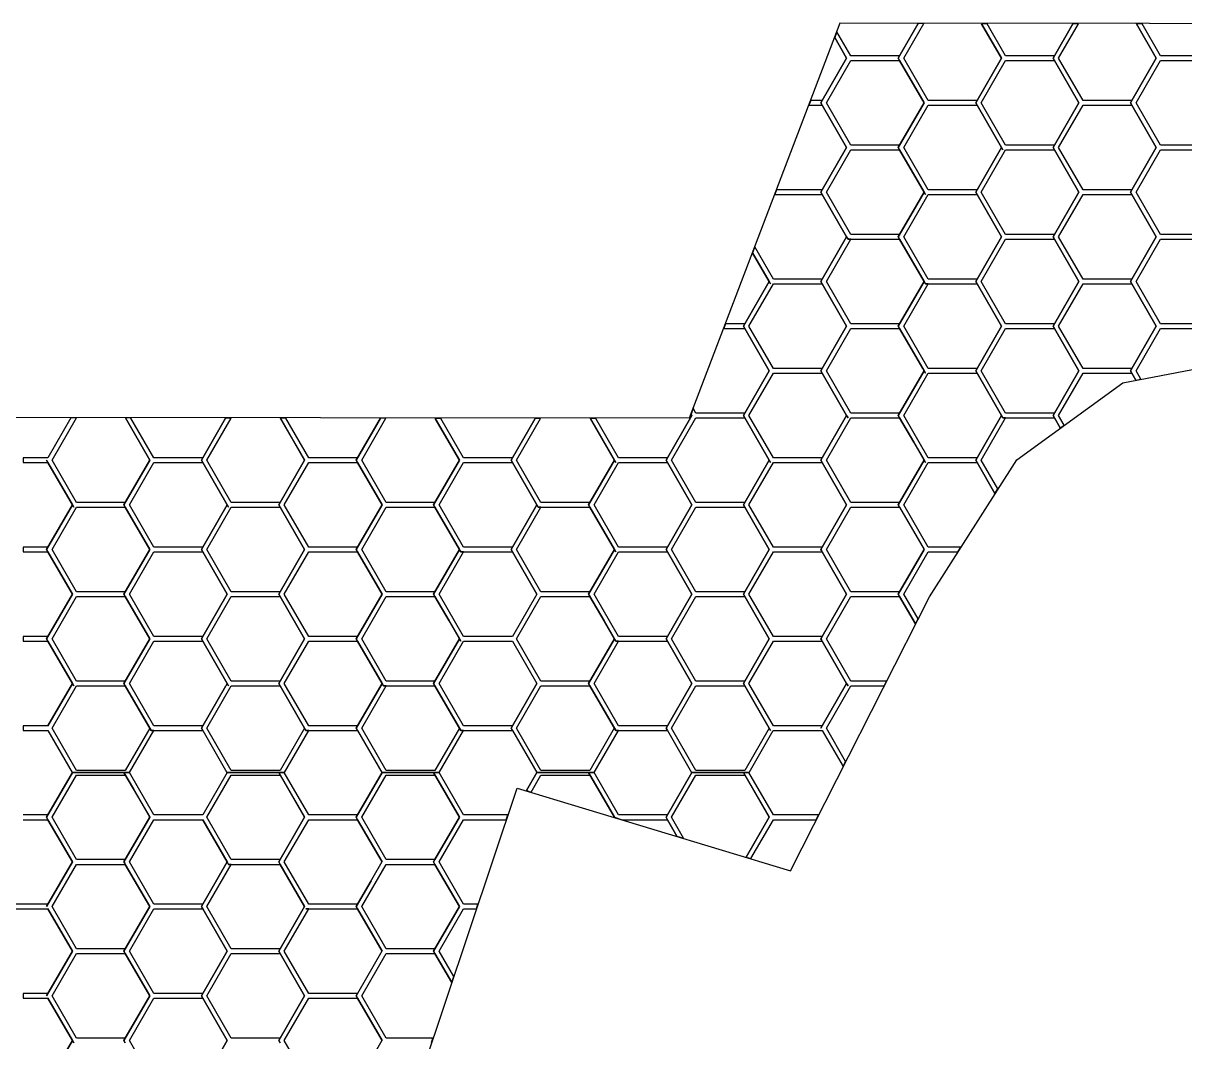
# Model space of a CAD drawing. Extents: x -65 to 65, y -44 to 44.
# Drawn here: x -29.71 to 7.44, y 11.38 to 43.97 of the extents above; entities that cross this region are included whole.
import ezdxf

# ---------------------------------------------------------------- set-up
doc = ezdxf.new("R2010")
doc.units = 0
doc.layers.add('Add_Red', color=1, linetype='Continuous')
doc.layers.add('Vector_Red', color=1, linetype='Continuous')

msp = doc.modelspace()

# ---------------------------------------------------------------- linework, layer by layer
at = {"layer": 'Add_Red'}
for points in [[(-6.676056, 28.562724), (-5.851183, 29.991393), (-6.632013, 31.343626), (-6.676056, 31.419978), (-6.676056, 31.419979), (-5.851183, 32.848632), (-6.632013, 34.201167), (-6.676056, 34.277318), (-6.676056, 34.277319), (-5.851183, 35.706172), (-6.382205, 36.625882), (-6.382427, 36.625302), (-5.851687, 35.705887), (-6.632517, 34.353653), (-7.249644, 34.353653), (-7.307856, 34.201167), (-6.632517, 34.201167), (-5.851687, 32.848631), (-6.632517, 31.496129), (-8.194346, 31.496129), (-8.282338, 31.648543), (-8.352365, 31.465108), (-8.326305, 31.419978), (-9.151178, 29.991124), (-9.107304, 29.915058), (-9.107305, 29.915058), (-9.151178, 29.991124), (-9.151178, 29.991125), (-8.326306, 31.419979), (-8.352365, 31.465108), (-8.353032, 31.463361), (-8.327987, 31.419979), (-9.108817, 30.06746), (-10.670645, 30.06746), (-11.394861, 31.321915), (-11.570844, 31.322109), (-10.84652, 30.067462), (-10.802605, 29.991394), (-10.758562, 29.915058), (-10.802605, 29.991393), (-10.84652, 30.067462), (-11.570844, 31.322109), (-11.576227, 31.322114), (-10.807816, 29.991123), (-11.588646, 28.63889), (-13.150407, 28.63889), (-13.931287, 29.991123), (-13.161819, 31.323859), (-13.337779, 31.324053), (-14.107306, 29.991124), (-14.063247, 29.915058), (-14.063248, 29.915058), (-14.107306, 29.991123), (-14.107306, 29.991124), (-13.33778, 31.324053), (-13.339511, 31.324055), (-14.064978, 30.06746), (-15.626706, 30.06746), (-16.354089, 31.327373), (-16.530272, 31.327567), (-15.758665, 29.991393), (-15.758665, 29.991392), (-16.583488, 28.562723), (-16.539445, 28.486371), (-15.758665, 27.133869), (-15.730795, 27.085589), (-15.714707, 27.057719), (-15.626706, 27.057719), (-15.626707, 27.057718), (-14.064977, 27.057718), (-13.284131, 25.705182), (-14.064978, 24.352697), (-15.626706, 24.352697), (-16.407553, 25.705182), (-15.626707, 27.057718), (-15.714707, 27.057718), (-15.730795, 27.085589), (-15.758666, 27.133869), (-16.539445, 28.48637), (-16.583488, 28.562722), (-16.583488, 28.562724), (-15.758665, 29.991392), (-16.530272, 31.327567), (-16.530897, 31.327567), (-15.759321, 29.991123), (-16.540168, 28.63889), (-18.101912, 28.63889), (-18.882759, 29.991123), (-18.11018, 31.329305), (-18.286101, 31.329499), (-19.058677, 29.991124), (-19.014719, 29.915058), (-19.01472, 29.915058), (-19.058677, 29.991123), (-19.058677, 29.991124), (-18.286101, 31.329499), (-18.287823, 31.329501), (-19.01645, 30.06746), (-20.578077, 30.06746), (-21.308701, 31.332825), (-21.484792, 31.333019), (-20.710137, 29.991393), (-20.710137, 29.991392), (-21.534976, 28.562722), (-21.490917, 28.486371), (-20.710137, 27.133869), (-20.710137, 27.133868), (-21.534976, 25.705181), (-21.490917, 25.628864), (-20.710137, 24.27663), (-20.710137, 24.276629), (-21.490912, 22.924012), (-21.534976, 22.847675), (-21.491018, 22.771608), (-20.666095, 21.342942), (-19.01472, 21.342942), (-19.014719, 21.342941), (-18.239419, 20), (-16.402627, 20), (-15.627345, 21.342941), (-15.714707, 21.342941), (-16.539546, 22.771608), (-16.539547, 22.771608), (-16.539548, 22.771611), (-16.583488, 22.847675), (-15.758666, 24.27663), (-15.758665, 24.276629), (-16.583487, 22.847674), (-16.539548, 22.771611), (-16.539546, 22.771608), (-15.714707, 21.342942), (-14.063248, 21.342942), (-14.063247, 21.342941), (-13.287947, 20.000001), (-11.451139, 20.000001), (-10.675856, 21.342941), (-10.758562, 21.342941), (-11.583435, 22.771608), (-11.627309, 22.847674), (-11.627309, 22.847675), (-10.802605, 24.27663), (-10.802605, 24.276629), (-11.627309, 22.847674), (-11.583435, 22.771609), (-10.758562, 21.342942), (-9.107136, 21.342942), (-9.13504, 21.391193), (-9.151178, 21.419097), (-9.151178, 21.419098), (-8.326306, 22.847675), (-9.107135, 24.200177), (-9.107136, 24.200178), (-9.107137, 24.20018), (-9.151178, 24.27663), (-9.151178, 24.276631), (-8.326306, 25.705183), (-8.65633, 26.27672), (-9.107304, 27.057718), (-9.107305, 27.057719), (-9.107304, 27.057719), (-8.65633, 26.27672), (-8.326305, 25.705182), (-9.151178, 24.27663), (-9.107137, 24.20018), (-9.107136, 24.200178), (-9.107135, 24.200177), (-8.326305, 22.847674), (-9.151178, 21.419098), (-9.13504, 21.391193), (-9.107135, 21.342942), (-8.331853, 20.000001), (-6.495011, 20.000001), (-5.719728, 21.342942), (-4.155714, 21.342942), (-3.489675, 20.189232), (-3.407314, 20.351557), (-4.023754, 21.419097), (-3.242756, 22.771608), (-2.17943, 22.771608), (-2.102104, 22.92401), (-3.242756, 22.92401), (-4.023754, 24.27663), (-3.242756, 25.628863), (-1.681096, 25.628863), (-1.174737, 24.751768), (-1.174423, 24.752388), (-1.680423, 25.628863), (-1.680424, 25.628863), (-1.724466, 25.705182), (-1.724466, 25.705183), (-0.899762, 27.13387), (-0.899761, 27.133868), (-1.724466, 25.705182), (-1.680424, 25.628865), (-1.680423, 25.628863), (-1.174423, 24.752388), (-1.092127, 24.914586), (-1.548464, 25.705183), (-0.767802, 27.057719), (0.180737, 27.057719), (0.277773, 27.210205), (-0.767802, 27.210205), (-1.548464, 28.562438), (-0.767802, 29.915059), (0.793857, 29.915059), (1.367175, 28.922123), (1.368103, 28.923582), (0.795874, 29.915059), (0.795875, 29.915058), (1.368103, 28.923582), (1.460436, 29.068677), (0.927666, 29.991124), (1.708664, 31.343626), (1.620747, 31.343626), (1.576537, 31.419979), (0.751664, 29.991125), (0.795875, 29.915059), (0.795874, 29.915059), (0.751664, 29.991124), (0.751664, 29.991125), (1.576537, 31.41998), (0.795875, 32.772498), (0.795874, 32.772499), (0.795875, 32.772499), (1.576537, 31.41998), (1.576537, 31.419979), (1.620747, 31.343627), (3.270829, 31.343627), (3.226955, 31.419979), (3.226955, 31.41998), (4.051827, 32.848632), (3.270829, 34.201168), (3.226955, 34.277318), (3.226955, 34.277319), (4.051827, 35.706173), (3.270829, 37.058541), (3.226955, 37.134691), (3.226955, 37.134692), (4.051826, 38.563395), (3.270829, 39.915947), (3.226955, 39.992098), (3.226955, 39.992099), (4.051827, 41.420801), (3.270829, 42.773186), (3.226955, 42.849504), (3.226956, 42.849505), (3.226955, 42.849506), (3.86184, 43.949146), (3.861188, 43.949147), (3.270325, 42.925655), (1.708664, 42.925655), (1.115887, 43.952242), (0.939949, 43.95244), (1.576537, 42.849506), (1.576536, 42.849505), (1.576537, 42.849504), (0.751664, 41.420802), (0.795875, 41.344652), (0.795874, 41.344652), (0.751664, 41.420801), (0.751664, 41.420802), (1.576536, 42.849505), (0.939948, 43.95244), (0.937992, 43.952443), (1.574856, 42.849506), (0.793857, 41.496953), (-0.767802, 41.496953), (-1.548464, 42.849506), (-0.910672, 43.954527), (-1.086488, 43.954725), (-1.724465, 42.849505), (-1.680423, 42.773187), (-0.899761, 41.420802), (-0.899761, 41.420801), (-1.724466, 39.992099), (-1.680425, 39.91595), (-1.680423, 39.915947), (-1.680424, 39.915948), (-1.680425, 39.91595), (-1.724466, 39.992098), (-1.724466, 39.992099), (-0.899761, 41.420801), (-1.680423, 42.773186), (-1.724466, 42.849504), (-1.724465, 42.849505), (-1.724466, 42.849506), (-1.086489, 43.954725), (-1.08714, 43.954726), (-1.681096, 42.925655), (-3.242756, 42.925655), (-3.684904, 43.691378), (-3.754925, 43.507961), (-3.374716, 42.849505), (-3.374716, 42.849504), (-4.199588, 41.420801), (-4.155714, 41.344652), (-4.155715, 41.344652), (-4.199588, 41.420801), (-4.199588, 41.420802), (-3.374716, 42.849504), (-3.754925, 43.50796), (-3.755628, 43.506118), (-3.376565, 42.849505), (-4.157395, 41.496953), (-4.522641, 41.496953), (-4.580783, 41.344652), (-4.157395, 41.344652), (-3.376565, 39.992099), (-4.157395, 38.639714), (-5.613411, 38.639714), (-5.671617, 38.487245), (-4.157395, 38.487245), (-3.376565, 37.134692), (-4.157395, 35.78224), (-5.719055, 35.78224), (-6.31217, 36.809335), (-6.382205, 36.625883), (-5.851183, 35.706174), (-5.80714, 35.629821), (-5.851183, 35.706173), (-5.851183, 35.706172), (-6.676056, 34.277319), (-6.632013, 34.201168), (-5.851183, 32.848632), (-5.851183, 32.848631), (-6.676056, 31.419978), (-6.632013, 31.343627), (-5.851183, 29.991394), (-5.80714, 29.915058), (-5.807141, 29.915058), (-5.851183, 29.991394), (-5.851183, 29.991393), (-6.676056, 28.562723), (-6.632013, 28.486372), (-5.851183, 27.133869), (-5.851183, 27.133868), (-6.676056, 25.705182), (-6.632013, 25.628864), (-5.851183, 24.276631), (-5.851183, 24.27663), (-6.676056, 22.847675), (-6.632013, 22.771609), (-6.330081, 22.248668), (-5.80714, 21.342942), (-5.807141, 21.342942), (-6.330081, 22.248668), (-6.632013, 22.771608), (-6.676056, 22.847674), (-6.676056, 22.847675), (-5.851183, 24.27663), (-6.632013, 25.628863), (-6.676056, 25.705182), (-6.676056, 25.705183), (-5.851183, 27.133869), (-6.632013, 28.486371), (-6.676056, 28.562723), (-6.676056, 28.562724)], [(8.21519, 42.925655), (6.659918, 42.925655), (6.07062, 43.946656), (5.894489, 43.946855), (6.528126, 42.849506), (6.528125, 42.849505), (6.528126, 42.849504), (5.703254, 41.420801), (5.747128, 41.344652), (5.747127, 41.344652), (5.703254, 41.420801), (5.703254, 41.420802), (6.528125, 42.849505), (5.894488, 43.946855), (5.892807, 43.946857), (6.526445, 42.849506), (5.745447, 41.496953), (4.183787, 41.496953), (3.402957, 42.849506), (4.037666, 43.948948), (3.861841, 43.949146), (3.226956, 42.849505), (3.270829, 42.773187), (4.051827, 41.420802), (4.051827, 41.420801), (3.226955, 39.992098), (3.270829, 39.915949), (4.051827, 38.563396), (4.051826, 38.563395), (4.051827, 38.563394), (3.226955, 37.134691), (3.270829, 37.058542), (4.051827, 35.706174), (4.051827, 35.706173), (3.226955, 34.277318), (3.270829, 34.201169), (4.051827, 32.848633), (4.051827, 32.848632), (3.226955, 31.419979), (3.270829, 31.343628), (3.456035, 31.02296), (3.58017, 31.113019), (3.402957, 31.41998), (4.183787, 32.772499), (5.745447, 32.772499), (5.872498, 32.552475), (5.87401, 32.552765), (5.747128, 32.772498), (5.747127, 32.772499), (5.747128, 32.772499), (5.874011, 32.552765), (6.032444, 32.583233), (5.879256, 32.848632), (6.659918, 34.201168), (8.215189, 34.201168)], [(-0.900434, 41.420801), (-1.681096, 40.068416), (-3.242756, 40.068416), (-4.023755, 41.420801), (-3.242756, 42.773186), (-1.681096, 42.773186), (-0.900434, 41.420801)], [(4.051155, 41.420801), (3.270325, 40.068416), (1.708664, 40.068416), (0.927666, 41.420801), (1.708664, 42.773186), (3.270325, 42.773186), (4.051155, 41.420801)], [(8.215189, 40.068416), (6.659918, 40.068416), (5.879256, 41.420801), (6.659918, 42.773186), (8.21519, 42.773186)], [(-3.374716, 39.992099), (-3.374716, 39.992098), (-4.199588, 38.563394), (-4.155714, 38.487245), (-4.155715, 38.487245), (-4.199588, 38.563394), (-4.199588, 38.563395), (-3.374716, 39.992098), (-4.155714, 41.34465), (-4.155715, 41.344652), (-4.155714, 41.344652), (-3.374716, 39.992099)], [(1.574856, 39.992099), (0.793857, 38.639714), (-0.767802, 38.639714), (-1.548464, 39.992099), (-0.767802, 41.344652), (0.793857, 41.344652), (1.574856, 39.992099)], [(1.576537, 39.992099), (1.576537, 39.992098), (1.620748, 39.915947), (1.620747, 39.915947), (1.576537, 39.992098), (0.751665, 38.563395), (0.795875, 38.487245), (0.795874, 38.487245), (0.751664, 38.563394), (0.751665, 38.563395), (0.751664, 38.563396), (1.576537, 39.992099), (0.795875, 41.344651), (0.795874, 41.344652), (0.795875, 41.344652), (1.576537, 39.992099)], [(6.526445, 39.992099), (5.745447, 38.639714), (4.183787, 38.639714), (3.402957, 39.992099), (4.183787, 41.344652), (5.745447, 41.344652), (6.526445, 39.992099)], [(6.528126, 39.992099), (6.528126, 39.992098), (5.703255, 38.563395), (5.747128, 38.487245), (5.747127, 38.487245), (5.703254, 38.563394), (5.703255, 38.563395), (5.703254, 38.563396), (6.528126, 39.992098), (5.747128, 41.344651), (5.747127, 41.344652), (5.747128, 41.344652), (6.528126, 39.992099)], [(-0.900434, 38.563394), (-1.681096, 37.210841), (-3.242756, 37.210841), (-4.023755, 38.563394), (-3.242756, 39.915947), (-1.681096, 39.915947), (-0.900434, 38.563394)], [(-0.899761, 38.563396), (-0.855551, 38.487245), (-0.899761, 38.563395), (-1.248414, 37.959396), (-1.724466, 37.134692), (-1.680424, 37.058542), (-0.899761, 35.706174), (-0.855551, 35.629822), (0.795874, 35.629822), (0.795874, 35.629821), (0.795875, 35.629821), (1.576537, 34.277319), (1.576537, 34.277318), (0.751664, 32.848632), (0.751665, 32.84863), (0.795875, 32.772499), (0.795874, 32.772499), (0.751665, 32.84863), (0.751664, 32.848632), (1.576537, 34.277319), (0.795875, 35.62982), (0.795874, 35.629821), (0.793857, 35.629821), (1.574856, 34.277319), (0.793857, 32.924985), (-0.767802, 32.924985), (-1.548464, 34.277319), (-0.767802, 35.629821), (-0.855551, 35.629821), (-0.899762, 35.706174), (-1.680424, 37.058541), (-1.680425, 37.058541), (-1.724466, 37.134691), (-1.724466, 37.134692), (-1.248414, 37.959396), (-0.899762, 38.563394), (-1.680424, 39.915947), (-1.680423, 39.915947), (-0.899761, 38.563396)], [(4.051155, 38.563394), (3.270325, 37.210841), (1.708664, 37.210841), (0.927666, 38.563394), (1.708664, 39.915947), (3.270325, 39.915947), (4.051155, 38.563394)], [(8.215189, 37.210841), (6.659918, 37.210841), (5.879256, 38.563394), (6.659918, 39.915947), (8.21519, 39.915947)], [(-3.374716, 37.134692), (-3.374716, 37.134691), (-3.330841, 37.058541), (-3.242756, 37.058541), (-3.242757, 37.05854), (-1.681095, 37.05854), (-0.900434, 35.705887), (-1.681096, 34.353653), (-3.242756, 34.353653), (-4.023755, 35.705887), (-3.242757, 37.05854), (-3.330841, 37.05854), (-3.374716, 37.134691), (-4.199588, 35.705887), (-4.155714, 35.629821), (-4.155715, 35.629821), (-4.199588, 35.705887), (-4.199588, 35.705888), (-3.374716, 37.134691), (-4.155714, 38.487244), (-4.155715, 38.487245), (-4.155714, 38.487245), (-3.374716, 37.134692)], [(1.574856, 37.134692), (0.793857, 35.78224), (-0.767802, 35.78224), (-1.548464, 37.134692), (-0.767802, 38.487245), (0.793857, 38.487245), (1.574856, 37.134692)], [(1.576537, 37.134692), (1.576537, 37.134691), (0.751664, 35.705888), (0.795875, 35.629822), (0.795874, 35.629822), (0.751664, 35.705887), (0.751664, 35.705888), (1.576537, 37.134692), (0.795875, 38.487244), (0.795874, 38.487245), (0.795875, 38.487245), (1.576537, 37.134692)], [(6.526445, 37.134692), (5.745447, 35.78224), (4.183787, 35.78224), (3.402957, 37.134692), (4.183787, 38.487245), (5.745447, 38.487245), (6.526445, 37.134692)], [(6.528126, 37.134692), (6.528126, 37.134691), (5.703254, 35.705887), (5.747128, 35.629822), (5.747127, 35.629822), (5.703254, 35.705887), (5.703254, 35.705888), (6.528126, 37.134691), (5.747128, 38.487244), (5.747127, 38.487245), (5.747128, 38.487245), (6.528126, 37.134692)], [(-1.681095, 37.05854), (-1.681096, 37.058541), (-1.680425, 37.058541), (-1.680424, 37.05854), (-1.681095, 37.05854)], [(4.051155, 35.705887), (3.270325, 34.353653), (1.708664, 34.353653), (0.927666, 35.705887), (1.708664, 37.058541), (3.270325, 37.058541), (4.051155, 35.705887)], [(8.99602, 35.706173), (9.040063, 35.629821), (9.12798, 35.629821), (9.127979, 35.62982), (9.12798, 35.62982), (8.346982, 34.277318), (9.127979, 35.62982), (9.040063, 35.62982), (8.99602, 35.706173), (8.21519, 34.353653), (8.171316, 34.277318), (8.215188, 34.201171), (8.21519, 34.201168), (8.215189, 34.201168), (8.215188, 34.201171), (8.171316, 34.277318), (8.21519, 34.353654), (6.659918, 34.353654), (5.879256, 35.705887), (6.659918, 37.058541), (8.21519, 37.058541), (8.99602, 35.706173)], [(-1.724465, 31.419979), (-1.724466, 31.41998), (-0.899762, 32.848633), (-0.943832, 32.924986), (-1.680424, 34.201167), (-1.724466, 34.277318), (-1.724466, 34.277319), (-0.899762, 35.706174), (-0.899761, 35.706173), (-1.724466, 34.277319), (-1.680424, 34.201169), (-0.943832, 32.924986), (-0.899762, 32.848633), (-0.855551, 32.772499), (-0.899761, 32.848631), (-0.899762, 32.848633), (-0.899762, 32.848632), (-0.899761, 32.848631), (-1.724465, 31.419979), (-1.680424, 31.343627), (-1.229737, 30.562964), (-0.899762, 29.991394), (-0.855551, 29.915059), (-0.899761, 29.991393), (-0.899762, 29.991394), (-1.229737, 30.562964), (-1.680424, 31.343626), (-1.724466, 31.419978), (-1.724465, 31.419979)], [(-3.376565, 34.277319), (-4.157395, 32.924984), (-5.719055, 32.924984), (-6.500054, 34.277319), (-5.719055, 35.629821), (-4.157395, 35.629821), (-3.376565, 34.277319)], [(-3.374716, 34.277319), (-3.374716, 34.277318), (-4.199588, 32.848631), (-4.155714, 32.772499), (-4.155715, 32.772499), (-4.199588, 32.848631), (-4.199588, 32.848632), (-3.374716, 34.277318), (-4.155714, 35.62982), (-4.155715, 35.629821), (-4.155714, 35.629821), (-3.374716, 34.277319)], [(6.526445, 34.277319), (5.745447, 32.924985), (4.183787, 32.924985), (3.402957, 34.277319), (4.183787, 35.629822), (5.745447, 35.629822), (6.526445, 34.277319)], [(6.528126, 34.277319), (6.528126, 34.277318), (5.703254, 32.848632), (5.747128, 32.772499), (5.747127, 32.772499), (5.703254, 32.848632), (5.703254, 32.848633), (6.528126, 34.277318), (5.747128, 35.629821), (5.747127, 35.629822), (5.747128, 35.629822), (6.528126, 34.277319)], [(-0.900434, 32.848631), (-1.681096, 31.496129), (-3.242756, 31.496129), (-4.023755, 32.848631), (-3.242756, 34.201167), (-1.681096, 34.201167), (-0.900434, 32.848631)], [(4.051155, 32.848632), (3.270325, 31.496129), (1.708664, 31.496129), (0.927666, 32.848632), (1.708664, 34.201168), (3.270325, 34.201168), (4.051155, 32.848632)], [(-3.376565, 31.41998), (-4.157395, 30.06746), (-5.719055, 30.06746), (-6.500054, 31.41998), (-5.719055, 32.772499), (-4.157395, 32.772499), (-3.376565, 31.41998)], [(-3.374716, 31.419979), (-3.330841, 31.343626), (-3.374716, 31.419978), (-4.199588, 29.991124), (-4.155714, 29.915058), (-4.155715, 29.915058), (-4.199588, 29.991124), (-4.199588, 29.991125), (-3.374716, 31.419979), (-4.155714, 32.772498), (-4.155715, 32.772499), (-4.155714, 32.772499), (-3.374716, 31.419979)], [(1.574856, 31.41998), (0.793857, 30.06746), (-0.767802, 30.06746), (-1.548464, 31.41998), (-0.767802, 32.772499), (0.793857, 32.772499), (1.574856, 31.41998)], [(-26.486448, 28.562723), (-25.661542, 29.991392), (-26.439413, 31.338472), (-26.440036, 31.338473), (-25.662164, 29.991123), (-26.443011, 28.638889), (-28.004738, 28.638889), (-28.785606, 29.991123), (-28.006717, 31.340197), (-28.182662, 31.340391), (-28.182663, 31.340391), (-28.184393, 31.340392), (-28.919306, 30.067458), (-29.707099, 30.067458), (-29.707099, 29.915056), (-28.919306, 29.915056), (-28.138446, 28.562436), (-28.919306, 27.210203), (-29.707099, 27.210203), (-29.707099, 27.057717), (-28.919306, 27.057717), (-28.138446, 25.705181), (-28.919306, 24.352695), (-29.707099, 24.352695), (-29.707099, 24.200175), (-28.919305, 24.200175), (-28.138446, 22.847673), (-28.919306, 21.49543), (-29.707099, 21.49543), (-29.707099, 21.339476), (-28.919216, 21.339476), (-28.146197, 19.999999), (-28.142369, 19.999999), (-28.14237, 20), (-26.305504, 20), (-25.530205, 21.342941), (-25.617567, 21.342941), (-26.442389, 22.771607), (-26.442391, 22.771611), (-26.486448, 22.847674), (-25.661542, 24.276629), (-26.442389, 25.628863), (-26.486448, 25.705181), (-26.486448, 25.705182), (-25.661542, 27.133869), (-26.442389, 28.48637), (-26.486448, 28.562722), (-26.486448, 28.562723)], [(-21.534976, 28.562723), (-20.710137, 29.991392), (-21.484793, 31.333019), (-21.485517, 31.33302), (-20.710793, 29.991123), (-21.49164, 28.63889), (-23.053368, 28.63889), (-23.834231, 29.991123), (-23.058491, 31.334751), (-23.234413, 31.334945), (-24.010149, 29.991124), (-23.96619, 29.915058), (-23.966192, 29.915058), (-24.010149, 29.991123), (-24.010149, 29.991124), (-23.234414, 31.334945), (-23.236067, 31.334947), (-23.967838, 30.067459), (-25.529549, 30.067459), (-26.263259, 31.338278), (-26.439413, 31.338472), (-25.661542, 29.991393), (-25.661542, 29.991392), (-26.486448, 28.562722), (-26.442389, 28.486371), (-25.661542, 27.133869), (-25.661542, 27.133868), (-26.486448, 25.705181), (-26.442389, 25.628864), (-25.661542, 24.27663), (-25.661542, 24.276629), (-26.486448, 22.847674), (-26.442391, 22.771611), (-26.442389, 22.771608), (-25.617566, 21.342942), (-23.966192, 21.342942), (-23.966191, 21.342941), (-23.190891, 20), (-21.354032, 20), (-20.578733, 21.342941), (-20.666095, 21.342941), (-21.491018, 22.771607), (-21.534976, 22.847674), (-21.534976, 22.847673), (-21.534977, 22.847674), (-21.490912, 22.924012), (-20.710137, 24.276629), (-21.490917, 25.628863), (-21.534976, 25.705181), (-21.534976, 25.705182), (-20.710137, 27.133869), (-21.490917, 28.48637), (-21.534976, 28.562722), (-21.534976, 28.562723)], [(-5.851687, 29.991124), (-6.632517, 28.63889), (-8.194346, 28.63889), (-8.975176, 29.991124), (-8.194346, 31.343626), (-6.632517, 31.343626), (-5.851687, 29.991124)], [(-0.900434, 29.991124), (-1.681096, 28.63889), (-3.242756, 28.63889), (-4.023755, 29.991124), (-3.242756, 31.343626), (-1.681096, 31.343626), (-0.900434, 29.991124)], [(3.456034, 31.022959), (3.270829, 31.343626), (3.270325, 31.343626), (3.455625, 31.022662), (3.456034, 31.022959)], [(-28.917666, 29.915057), (-28.136715, 28.562437), (-28.136715, 28.562436), (-28.961624, 27.133867), (-28.917666, 27.057717), (-28.136714, 25.705181), (-28.136715, 25.70518), (-28.136715, 25.705181), (-28.917666, 27.057717), (-28.961624, 27.133867), (-28.961624, 27.133868), (-28.136715, 28.562437), (-28.917666, 29.915056), (-28.961624, 29.991123), (-28.917666, 29.915057)], [(-23.186974, 28.562437), (-23.967838, 27.210204), (-25.529549, 27.210204), (-26.310429, 28.562437), (-25.529549, 29.915058), (-23.967838, 29.915058), (-23.186974, 28.562437)], [(-23.185327, 28.562437), (-24.010149, 27.133868), (-23.96619, 27.057718), (-23.966192, 27.057718), (-24.010149, 27.133868), (-24.010149, 27.133869), (-23.185327, 28.562437), (-23.966191, 29.915057), (-23.966192, 29.915058), (-23.96619, 29.915058), (-23.185327, 28.562437)], [(-18.235586, 28.562438), (-19.01645, 27.210204), (-20.578077, 27.210204), (-21.359024, 28.562438), (-20.578077, 29.915058), (-19.01645, 29.915058), (-18.235586, 28.562438)], [(-18.233872, 28.562438), (-18.233872, 28.562437), (-19.058677, 27.133868), (-19.014719, 27.057718), (-19.01472, 27.057718), (-19.058677, 27.133868), (-19.058677, 27.133869), (-18.233872, 28.562438), (-19.014719, 29.915057), (-19.01472, 29.915058), (-19.014718, 29.915058), (-18.233872, 28.562438)], [(-13.284131, 28.562438), (-14.064978, 27.210204), (-15.626706, 27.210204), (-16.407553, 28.562438), (-15.626706, 29.915058), (-14.064978, 29.915058), (-13.284131, 28.562438)], [(-14.107306, 27.133869), (-13.2824, 28.562438), (-14.063247, 29.915057), (-14.063248, 29.915058), (-14.063247, 29.915058), (-13.2824, 28.562438), (-13.2824, 28.562437), (-13.238425, 28.486371), (-13.150407, 28.486371), (-13.150408, 28.48637), (-11.588645, 28.48637), (-10.807816, 27.133868), (-11.588646, 25.781349), (-13.150407, 25.781349), (-13.931287, 27.133868), (-13.150408, 28.48637), (-13.238425, 28.48637), (-13.2824, 28.562437), (-14.107306, 27.133869), (-14.063248, 27.057719), (-14.063247, 27.057719), (-13.2824, 25.705182), (-14.063247, 27.057718), (-14.064977, 27.057718), (-14.064978, 27.057719), (-14.063248, 27.057719), (-14.107306, 27.133868), (-14.107306, 27.133869)], [(-10.802605, 27.133869), (-11.583266, 28.486371), (-11.583268, 28.486371), (-11.627309, 28.562723), (-11.627309, 28.562724), (-10.802605, 29.991393), (-10.802604, 29.991392), (-11.627309, 28.562723), (-11.583267, 28.486372), (-11.583266, 28.486371), (-10.802605, 27.133869), (-10.758562, 27.057719), (-10.802604, 27.133868), (-10.802605, 27.133869)], [(-8.327987, 28.562724), (-9.108817, 27.210205), (-10.670645, 27.210205), (-11.451475, 28.562438), (-10.670645, 29.915058), (-9.108817, 29.915058), (-8.327987, 28.562724)], [(-8.656358, 29.134059), (-8.326305, 28.562437), (-9.151178, 27.133868), (-9.107304, 27.057719), (-9.107305, 27.057719), (-9.151178, 27.133868), (-9.151178, 27.133869), (-8.326306, 28.562438), (-8.656358, 29.134059), (-9.107304, 29.915057), (-9.107305, 29.915058), (-9.107304, 29.915058), (-8.656358, 29.134059)], [(-3.376565, 28.562724), (-4.157395, 27.210205), (-5.719055, 27.210205), (-6.500054, 28.562724), (-5.719055, 29.915058), (-4.157395, 29.915058), (-3.376565, 28.562724)], [(-3.374716, 28.562438), (-3.374716, 28.562437), (-4.199588, 27.133868), (-4.180993, 27.101593), (-4.155714, 27.057719), (-4.155715, 27.057719), (-4.180993, 27.101593), (-4.199589, 27.133869), (-3.374716, 28.562438), (-4.155714, 29.915057), (-4.155715, 29.915058), (-4.155714, 29.915058), (-3.374716, 28.562438)], [(-1.724466, 28.562724), (-0.899762, 29.991394), (-0.899761, 29.991393), (-1.724466, 28.562723), (-1.680424, 28.486372), (-1.680423, 28.486371), (-1.680424, 28.486371), (-1.724466, 28.562723), (-1.724466, 28.562724)], [(-25.662164, 27.133868), (-26.443011, 25.781348), (-28.004739, 25.781348), (-28.785606, 27.133868), (-28.004739, 28.48637), (-26.443011, 28.48637), (-25.662164, 27.133868)], [(-28.136715, 28.562437), (-28.092756, 28.48637), (-28.136715, 28.562436), (-28.136715, 28.562437)], [(-20.710793, 27.133868), (-21.49164, 25.781348), (-23.053368, 25.781348), (-23.834231, 27.133868), (-23.053368, 28.48637), (-21.49164, 28.48637), (-20.710793, 27.133868)], [(-23.185327, 28.562437), (-23.141284, 28.48637), (-23.185327, 28.562436), (-23.185327, 28.562437)], [(-15.759321, 27.133868), (-16.540168, 25.781349), (-18.101912, 25.781349), (-18.882759, 27.133868), (-18.101912, 28.48637), (-16.540168, 28.48637), (-15.759321, 27.133868)], [(-11.588645, 28.48637), (-11.588646, 28.486371), (-11.583268, 28.486371), (-11.583267, 28.48637), (-11.588645, 28.48637)], [(-5.851687, 27.133868), (-6.632517, 25.781349), (-8.194346, 25.781349), (-8.975176, 27.133868), (-8.194346, 28.486371), (-6.632517, 28.486371), (-5.851687, 27.133868)], [(-0.900434, 27.133868), (-1.681096, 25.781349), (-3.242756, 25.781349), (-4.023755, 27.133868), (-3.242756, 28.486371), (-1.681096, 28.486371), (-0.900434, 27.133868)], [(-15.758666, 24.27663), (-16.088623, 24.848084), (-16.539445, 25.628863), (-16.583488, 25.705181), (-16.583487, 25.705181), (-16.583488, 25.705182), (-15.758666, 27.133869), (-15.758665, 27.133868), (-16.583487, 25.705181), (-16.539445, 25.628864), (-16.088623, 24.848084), (-15.758666, 24.27663), (-15.714707, 24.200177), (-15.758665, 24.276629), (-15.758666, 24.27663)], [(-11.583267, 25.628864), (-11.601893, 25.66114), (-11.627309, 25.705182), (-11.627309, 25.705183), (-10.802605, 27.133869), (-10.802604, 27.133868), (-11.627309, 25.705182), (-11.601893, 25.66114), (-11.583266, 25.628863), (-11.583267, 25.628864)], [(-23.186974, 25.705182), (-23.967838, 24.352696), (-25.529549, 24.352696), (-26.310429, 25.705182), (-25.529549, 27.057718), (-23.967838, 27.057718), (-23.186974, 25.705182)], [(-23.185327, 25.705182), (-23.185327, 25.705181), (-24.010149, 24.276629), (-23.96619, 24.200177), (-23.966192, 24.200177), (-24.010149, 24.276629), (-24.010149, 24.27663), (-23.185327, 25.705182), (-23.966191, 27.057717), (-23.966192, 27.057718), (-23.96619, 27.057718), (-23.185327, 25.705182)], [(-18.235586, 25.705182), (-19.01645, 24.352697), (-20.578077, 24.352697), (-21.359024, 25.705182), (-20.578077, 27.057718), (-19.01645, 27.057718), (-18.235586, 25.705182)], [(-18.233872, 25.705182), (-18.233872, 25.705181), (-19.058677, 24.276629), (-19.014719, 24.200177), (-19.01472, 24.200177), (-19.058677, 24.276629), (-19.058677, 24.27663), (-18.233872, 25.705182), (-19.014719, 27.057717), (-19.01472, 27.057718), (-19.014719, 27.057718), (-18.233872, 25.705182)], [(-8.327987, 25.705183), (-9.108817, 24.352697), (-10.670645, 24.352697), (-11.451475, 25.705183), (-10.670645, 27.057719), (-9.108817, 27.057719), (-8.327987, 25.705183)], [(-3.376565, 25.705183), (-4.157395, 24.352697), (-5.719055, 24.352697), (-6.500054, 25.705183), (-5.719055, 27.057719), (-4.157395, 27.057719), (-3.376565, 25.705183)], [(-3.374716, 25.705183), (-3.374716, 25.705182), (-4.199588, 24.27663), (-4.180892, 24.244052), (-4.155714, 24.200178), (-4.155715, 24.200178), (-4.180892, 24.244052), (-4.199589, 24.276631), (-3.374716, 25.705182), (-4.155714, 27.057718), (-4.155715, 27.057719), (-4.155714, 27.057719), (-3.374716, 25.705183)], [(-28.136715, 22.847674), (-28.917666, 24.200176), (-28.917667, 24.200176), (-28.961624, 24.276629), (-28.136715, 25.705181), (-28.136715, 25.70518), (-28.961624, 24.276629), (-28.917666, 24.200176), (-28.136715, 22.847674), (-28.092756, 22.771607), (-28.136714, 22.847673), (-28.136715, 22.847674)], [(-28.004739, 22.924009), (-28.785606, 24.276629), (-28.004739, 25.628863), (-26.443011, 25.628863), (-25.662164, 24.276629), (-26.443011, 22.924009), (-28.004739, 22.924009)], [(-23.053368, 22.924009), (-23.834231, 24.276629), (-23.053368, 25.628863), (-21.491556, 25.628863), (-20.710793, 24.276629), (-21.49164, 22.924009), (-23.053368, 22.924009)], [(-18.101912, 22.924009), (-18.882759, 24.276629), (-18.101912, 25.628863), (-16.540168, 25.628863), (-15.759321, 24.276629), (-16.540168, 22.924009), (-18.101912, 22.924009)], [(-13.150407, 22.924009), (-13.931287, 24.27663), (-13.150407, 25.628863), (-11.588646, 25.628863), (-10.807816, 24.27663), (-11.588646, 22.924009), (-13.150407, 22.924009)], [(-11.13258, 24.848201), (-10.802604, 24.27663), (-10.758562, 24.200178), (-9.108817, 24.200178), (-9.108817, 24.200177), (-8.327987, 22.847675), (-9.108817, 21.495431), (-10.670645, 21.495431), (-11.451475, 22.847675), (-10.670645, 24.200177), (-10.758562, 24.200177), (-10.802605, 24.276629), (-10.802604, 24.27663), (-10.802605, 24.276631), (-11.13258, 24.848201), (-11.583267, 25.628863), (-11.583266, 25.628863), (-11.13258, 24.848201)], [(-8.194346, 22.92401), (-8.975176, 24.27663), (-8.194346, 25.628863), (-6.632517, 25.628863), (-5.851687, 24.27663), (-6.632517, 22.92401), (-8.194346, 22.92401)], [(-28.919305, 24.200175), (-28.919306, 24.200176), (-28.917667, 24.200176), (-28.917666, 24.200175), (-28.919305, 24.200175)], [(-23.186974, 22.847674), (-23.967838, 21.495431), (-25.529549, 21.495431), (-26.310429, 22.847674), (-25.529549, 24.200177), (-23.967838, 24.200177), (-23.186974, 22.847674)], [(-23.185327, 22.847674), (-23.141284, 22.771607), (-23.141285, 22.771607), (-23.185327, 22.847674), (-23.966191, 24.200176), (-23.966192, 24.200177), (-23.96619, 24.200177), (-23.185327, 22.847674)], [(-18.235586, 22.847675), (-19.01645, 21.495431), (-20.578077, 21.495431), (-21.359025, 22.847675), (-20.578077, 24.200177), (-19.01645, 24.200177), (-18.235586, 22.847675)], [(-18.233872, 22.847675), (-18.233872, 22.847674), (-18.189896, 22.771608), (-18.101912, 22.771608), (-18.101913, 22.771607), (-16.540167, 22.771607), (-15.759321, 21.419097), (-16.540168, 20.066577), (-18.101912, 20.066577), (-18.882759, 21.419097), (-18.101913, 22.771607), (-18.189896, 22.771607), (-18.233872, 22.847674), (-19.058677, 21.419097), (-19.014721, 21.342945), (-19.014719, 21.342942), (-19.01472, 21.342942), (-19.014721, 21.342945), (-19.058677, 21.419097), (-18.233872, 22.847675), (-19.014719, 24.200176), (-19.01472, 24.200177), (-19.014719, 24.200177), (-18.233872, 22.847675)], [(-13.284132, 22.847675), (-14.064979, 21.495431), (-15.626706, 21.495431), (-16.407553, 22.847675), (-15.626706, 24.200177), (-14.064979, 24.200177), (-13.284132, 22.847675)], [(-3.376565, 22.847675), (-4.157395, 21.495432), (-5.719056, 21.495432), (-6.500054, 22.847675), (-5.719056, 24.200178), (-4.157395, 24.200178), (-3.376565, 22.847675)], [(-3.374716, 22.847675), (-3.374716, 22.847674), (-4.199588, 21.419097), (-4.199589, 21.419098), (-3.374716, 22.847674), (-4.155714, 24.200177), (-4.155715, 24.200178), (-4.155714, 24.200178), (-3.374716, 22.847675)], [(-28.136715, 22.847674), (-28.136714, 22.847673), (-28.919762, 21.491417), (-28.136715, 22.847674)], [(-28.004739, 20.066577), (-28.785606, 21.419096), (-28.004739, 22.771607), (-26.443011, 22.771607), (-25.662164, 21.419096), (-26.443011, 20.066577), (-28.004739, 20.066577)], [(-23.96619, 21.342942), (-23.966192, 21.342942), (-24.010149, 21.419096), (-24.010149, 21.419097), (-23.229246, 22.771607), (-24.010149, 21.419096), (-23.96619, 21.342942)], [(-23.053368, 20.066577), (-23.834231, 21.419096), (-23.053368, 22.771607), (-21.49164, 22.771607), (-20.710793, 21.419096), (-21.491556, 20.066577), (-23.053368, 20.066577)], [(-16.539546, 22.771607), (-16.540167, 22.771607), (-16.540168, 22.771608), (-16.539547, 22.771608), (-16.539546, 22.771607)], [(-14.107306, 21.419098), (-14.063247, 21.342942), (-14.063248, 21.342942), (-14.107306, 21.419097), (-14.107306, 21.419098), (-13.2824, 22.847675), (-13.2824, 22.847674), (-14.107306, 21.419098)], [(-13.150407, 20.066578), (-13.931287, 21.419097), (-13.150407, 22.771608), (-11.588646, 22.771608), (-10.807815, 21.419097), (-11.588646, 20.066578), (-13.150407, 20.066578)], [(-8.194346, 20.066578), (-8.975176, 21.419097), (-8.194346, 22.771608), (-6.632517, 22.771608), (-5.851687, 21.419097), (-6.632517, 20.066578), (-8.194346, 20.066578)], [(-3.374716, 22.847675), (-3.330841, 22.771608), (-3.374716, 22.847674), (-3.374716, 22.847675)], [(-24.010149, 9.993021), (-23.185327, 11.421557), (-23.96619, 12.774108), (-23.966191, 12.774109), (-23.966193, 12.774113), (-24.010149, 12.850259), (-24.010149, 12.85026), (-23.185327, 14.278963), (-23.229384, 14.355284), (-23.966191, 15.631684), (-23.984774, 15.663876), (-24.010149, 15.707834), (-24.010149, 15.707835), (-23.185327, 17.13637), (-23.96619, 18.488922), (-23.966191, 18.488923), (-23.185327, 17.13637), (-23.185327, 17.136369), (-23.141284, 17.060051), (-21.490917, 17.060051), (-21.534976, 17.136369), (-21.534976, 17.13637), (-20.710137, 18.565241), (-21.534976, 19.993944), (-21.534976, 19.993945), (-21.531396, 19.999996), (-23.190538, 19.999996), (-23.186974, 19.993945), (-23.967838, 18.641392), (-25.529549, 18.641392), (-26.31043, 19.993945), (-26.306849, 19.999996), (-26.482867, 19.999996), (-26.486448, 19.993944), (-26.184501, 19.470985), (-25.661541, 18.565241), (-25.661542, 18.56524), (-25.661542, 18.565241), (-26.184501, 19.470985), (-26.486448, 19.993944), (-26.486448, 19.993945), (-26.482868, 19.999996), (-28.133156, 19.999996), (-28.133157, 19.999995), (-28.133156, 19.999995), (-28.961624, 18.565072), (-28.917665, 18.488922), (-28.136714, 17.136369), (-28.961624, 15.707834), (-28.136715, 17.136369), (-28.917666, 18.488922), (-28.961624, 18.565072), (-28.133157, 19.999995), (-28.142003, 19.999995), (-28.138446, 19.993944), (-28.919307, 18.641391), (-29.7071, 18.641391)], [(-28.004738, 17.212519), (-28.785605, 18.565072), (-28.004738, 19.917625), (-26.443011, 19.917625), (-25.662164, 18.565072), (-26.443011, 17.212519), (-28.004738, 17.212519)], [(-23.053367, 17.21252), (-23.834231, 18.565073), (-23.053367, 19.917625), (-21.491556, 19.917625), (-20.710793, 18.565073), (-21.491556, 17.21252), (-23.053367, 17.21252)], [(-16.654445, 11.345573), (-16.603419, 11.497706), (-18.101912, 11.497706), (-18.882759, 12.850259), (-18.101912, 14.202812), (-16.540168, 14.202812), (-16.006287, 13.278044), (-16.006025, 13.278823), (-16.539546, 14.202812), (-16.583488, 14.279131), (-16.583488, 14.279132), (-15.758665, 15.707834), (-16.539546, 17.060051), (-16.583488, 17.136369), (-16.583488, 17.13637), (-16.539528, 17.212523), (-15.758666, 18.565241), (-16.583488, 19.993944), (-16.583488, 19.993945), (-16.579942, 19.999996), (-18.230308, 19.999996), (-19.058677, 18.565073), (-19.058676, 18.565072), (-19.014718, 18.488923), (-19.01472, 18.488923), (-19.058676, 18.565072), (-19.058677, 18.565073), (-18.230308, 19.999997), (-18.239133, 19.999997), (-18.235586, 19.993945), (-19.01645, 18.641392), (-20.578077, 18.641392), (-21.359024, 19.993945), (-21.355477, 19.999997), (-21.531395, 19.999997), (-21.531396, 19.999996), (-21.531395, 19.999996), (-21.534976, 19.993944), (-20.710137, 18.565242), (-20.710137, 18.565241), (-21.534976, 17.13637), (-21.490917, 17.060052), (-20.710137, 15.707835), (-20.710137, 15.707834), (-21.534975, 14.279131), (-21.490917, 14.202813), (-20.710137, 12.850428), (-20.710137, 12.850427), (-21.534976, 11.421557), (-21.490917, 11.345574)], [(-18.101913, 17.21252), (-18.88276, 18.565073), (-18.101913, 19.917626), (-16.540168, 19.917626), (-15.759321, 18.565073), (-16.540168, 17.21252), (-18.101913, 17.21252)], [(-14.207399, 18.641392), (-15.626706, 18.641392), (-16.407553, 19.993945), (-16.404006, 19.999997), (-16.579941, 19.999997), (-16.579942, 19.999996), (-16.579941, 19.999996), (-16.583488, 19.993944), (-15.758665, 18.565242), (-16.539528, 17.212523), (-16.583488, 17.136369), (-16.539546, 17.060052), (-15.758665, 15.707835), (-15.758665, 15.707834), (-16.583488, 14.279131), (-16.539546, 14.202813), (-16.006025, 13.278824), (-15.941362, 13.471615), (-16.407553, 14.279132), (-15.626706, 15.631685), (-15.216867, 15.631685), (-15.165841, 15.783818), (-15.626706, 15.783818), (-16.407553, 17.13637), (-15.626706, 18.488923), (-14.258538, 18.488923), (-14.207399, 18.641392)], [(-13.27882, 19.999996), (-13.278819, 19.999997), (-13.287678, 19.999997), (-13.284131, 19.993945), (-13.616052, 19.419004), (-13.614535, 19.418544), (-13.27882, 19.999996)], [(-11.627309, 19.993944), (-11.627309, 19.993945), (-11.62378, 19.999996), (-13.27882, 19.999996), (-13.614535, 19.418544), (-13.464765, 19.37313), (-13.150407, 19.917626), (-11.588646, 19.917626), (-10.809497, 18.567984), (-10.803062, 18.566033), (-11.627309, 19.993944)], [(-9.151178, 18.565074), (-8.322775, 19.999997), (-8.331516, 19.999997), (-8.327986, 19.993945), (-9.108816, 18.641392), (-10.670645, 18.641392), (-11.451475, 19.993945), (-11.447945, 19.999997), (-11.623779, 19.999997), (-11.62378, 19.999996), (-11.623779, 19.999996), (-11.627309, 19.993944), (-10.80306, 18.566033), (-10.548762, 18.488923), (-9.108815, 18.488923), (-8.803261, 17.959642), (-8.801349, 17.959062), (-9.107304, 18.488923), (-9.108815, 18.488923), (-9.108816, 18.488924), (-9.107305, 18.488924), (-9.151178, 18.565073), (-9.151178, 18.565074)], [(-6.327373, 17.740369), (-5.851183, 18.565241), (-6.676056, 19.993945), (-6.672526, 19.999996), (-8.322775, 19.999996), (-9.151178, 18.565073), (-9.107305, 18.488924), (-9.107304, 18.488924), (-8.801348, 17.959062), (-8.587974, 17.894361), (-8.975176, 18.565073), (-8.194346, 19.917626), (-6.632518, 19.917626), (-5.851687, 18.565073), (-6.588843, 17.288173), (-6.588484, 17.288065), (-6.327373, 17.740369)], [(-6.327373, 17.740369), (-6.588484, 17.288065), (-6.438689, 17.242643), (-5.719055, 18.488924), (-4.352376, 18.488924), (-4.275017, 18.641393), (-5.719055, 18.641393), (-6.500054, 19.993946), (-6.496355, 19.999997), (-6.672525, 19.999997), (-6.672526, 19.999996), (-6.676055, 19.993946), (-5.851183, 18.565242), (-5.851183, 18.565241), (-6.327373, 17.740369)], [(-29.7071, 18.488922), (-28.919307, 18.488922), (-28.138446, 17.136369), (-28.919307, 15.783816), (-29.707099, 15.783816), (-29.707099, 15.78382), (-30.480869, 15.78382)], [(-26.442389, 17.060051), (-26.461012, 17.09231), (-26.486448, 17.136369), (-26.486448, 17.13637), (-25.661542, 18.565241), (-25.661542, 18.56524), (-26.486448, 17.136369), (-26.461012, 17.09231), (-26.442388, 17.06005), (-26.442389, 17.060051)], [(-23.186974, 17.13637), (-23.967838, 15.783817), (-25.529549, 15.783817), (-26.31043, 17.13637), (-25.529549, 18.488923), (-23.967838, 18.488923), (-23.186974, 17.13637)], [(-18.235586, 17.13637), (-19.01645, 15.783817), (-20.578076, 15.783817), (-21.359024, 17.13637), (-20.578076, 18.488923), (-19.01645, 18.488923), (-18.235586, 17.13637)], [(-18.233871, 17.13637), (-18.233872, 17.136369), (-19.014719, 18.488922), (-19.01472, 18.488923), (-19.014718, 18.488923), (-18.233871, 17.13637)], [(-21.490917, 11.345573), (-21.534976, 11.421556), (-21.534976, 11.421557), (-20.710137, 12.850427), (-21.490917, 14.202812), (-21.534976, 14.27913), (-21.534975, 14.279131), (-21.534976, 14.279132), (-20.710137, 15.707834), (-21.490917, 17.06005), (-21.491556, 17.06005), (-20.710793, 15.707834), (-21.491556, 14.355281), (-23.053367, 14.355281), (-23.834231, 15.707834), (-23.053367, 17.06005), (-23.141284, 17.06005), (-23.185327, 17.136369), (-24.010149, 15.707834), (-23.984774, 15.663876), (-23.96619, 15.631683), (-23.229384, 14.355284), (-23.185327, 14.278963), (-23.185327, 14.278962), (-24.010149, 12.850259), (-23.966193, 12.774113), (-23.966191, 12.774109), (-23.185327, 11.421557), (-23.185327, 11.421556), (-24.010149, 9.99302)], [(-25.662164, 15.707834), (-26.443011, 14.355281), (-28.004738, 14.355281), (-28.785605, 15.707834), (-28.004738, 17.06005), (-26.443011, 17.06005), (-25.662164, 15.707834)], [(-26.442389, 11.345573), (-26.486448, 11.421556), (-26.486448, 11.421557), (-25.661542, 12.850427), (-26.442389, 14.202812), (-26.486448, 14.27913), (-26.486448, 14.279131), (-25.661542, 15.707834), (-26.442389, 17.06005), (-26.442388, 17.06005), (-25.661542, 15.707835), (-25.661542, 15.707834), (-26.486448, 14.27913), (-26.442389, 14.202813), (-25.661542, 12.850428), (-25.661542, 12.850427), (-26.486448, 11.421557), (-26.442389, 11.345574)], [(-15.759321, 15.707834), (-16.540168, 14.355281), (-18.101912, 14.355281), (-18.882759, 15.707834), (-18.101912, 17.060051), (-16.540168, 17.060051), (-15.759321, 15.707834)], [(-19.01472, 15.631685), (-19.058677, 15.707834), (-19.058677, 15.707835), (-18.582452, 16.53264), (-19.058677, 15.707834), (-19.014718, 15.631685), (-19.01472, 15.631685), (-19.014719, 15.631684), (-19.014718, 15.631684), (-18.233871, 14.278963), (-18.233872, 14.278962), (-19.014719, 15.631684), (-19.01645, 15.631684), (-18.235586, 14.279132), (-19.01645, 12.926579), (-20.578076, 12.926579), (-21.359024, 14.279132), (-20.578076, 15.631684), (-20.666094, 15.631684), (-20.666094, 15.631685), (-19.01472, 15.631685)], [(-30.481037, 15.631687), (-29.707099, 15.631687), (-29.707099, 15.631683), (-28.919307, 15.631683), (-28.138446, 14.27913), (-28.919307, 12.926577), (-29.707099, 12.926577), (-29.707099, 12.774108), (-28.919307, 12.774108), (-28.138446, 11.421555), (-28.919307, 10.069171)], [(-28.961624, 12.850259), (-28.136715, 14.278962), (-28.917666, 15.631683), (-28.136714, 14.278962), (-28.961624, 12.850259)], [(-23.186974, 14.279131), (-23.967838, 12.926578), (-25.529549, 12.926578), (-26.310429, 14.279131), (-25.529549, 15.631684), (-23.967838, 15.631684), (-23.186974, 14.279131)], [(-25.662164, 12.850259), (-26.443011, 11.497706), (-28.004738, 11.497706), (-28.785605, 12.850259), (-28.004738, 14.202812), (-26.443011, 14.202812), (-25.662164, 12.850259)], [(-20.710793, 12.850259), (-21.49164, 11.497706), (-23.053367, 11.497706), (-23.834231, 12.850259), (-23.053367, 14.202812), (-21.491556, 14.202812), (-20.710793, 12.850259)], [(-28.917666, 12.774108), (-28.136714, 11.421556), (-28.092756, 11.345573), (-28.136715, 11.421556), (-28.136715, 11.421555), (-28.961624, 9.99302), (-28.136715, 11.421556), (-28.917666, 12.774108)], [(-23.186974, 11.421557), (-23.967838, 10.069172), (-25.529549, 10.069172), (-26.310429, 11.421557), (-25.529549, 12.774109), (-23.967838, 12.774109), (-23.186974, 11.421557)], [(-18.235586, 11.421557), (-19.01645, 10.069172), (-20.578077, 10.069172), (-21.359024, 11.421557), (-20.578077, 12.77411), (-19.01645, 12.77411), (-18.235586, 11.421557)], [(-19.014718, 12.77411), (-19.01472, 12.77411), (-19.058677, 12.850259), (-19.058677, 12.85026), (-19.014616, 12.926581), (-19.058677, 12.850259), (-19.014718, 12.77411)], [(-18.233871, 11.421557), (-18.233872, 11.421556), (-19.014719, 12.774109), (-19.01472, 12.77411), (-19.014718, 12.77411), (-18.233871, 11.421557)]]:
    msp.add_lwpolyline(points, dxfattribs=at)
at = {"layer": 'Vector_Red'}
for points in [[(26.104437, 43.934072), (-3.590179, 43.967548), (-8.415169, 31.328637), (-32.004165, 31.354598), (-33.906151, 32.345215), (-34.817519, 34.286825), (-31.159333, 43.87914), (-53.247052, 43.958592), (-49.671702, 43.084618)], [(-16.953268, 10.423194), (-13.909681, 19.497591), (-5.173459, 16.848544), (-0.725671, 25.614739), (2.066589, 30.002576), (5.457191, 32.462424), (8.914276, 33.127248)]]:
    msp.add_lwpolyline(points, dxfattribs=at)

doc.saveas('drawing.dxf')
